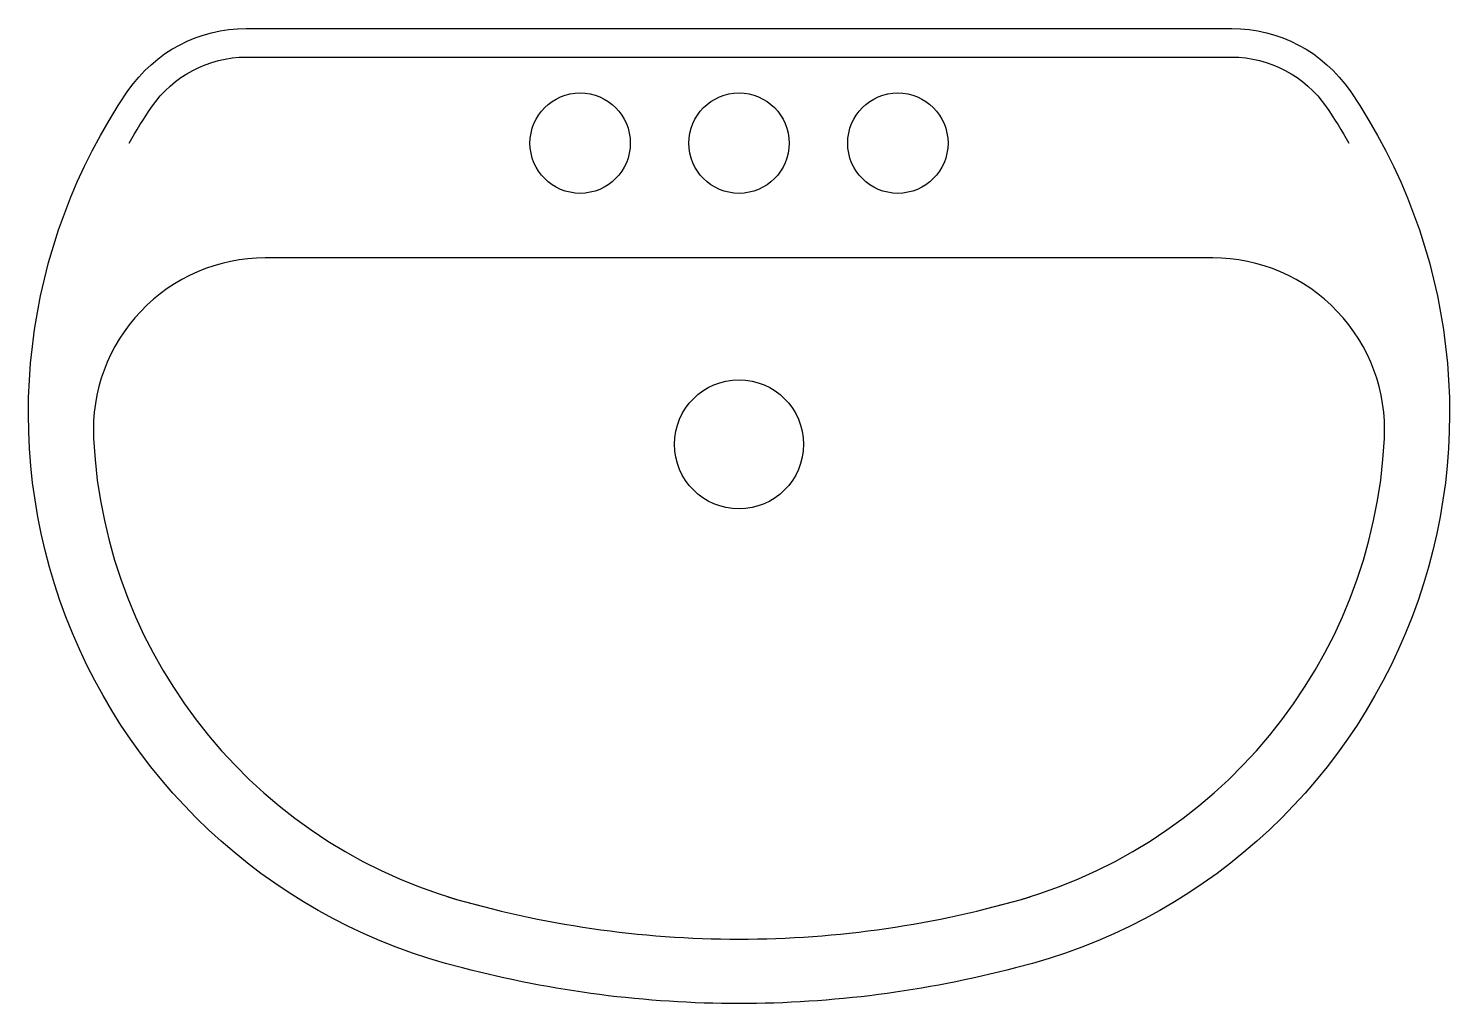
# Model space of a CAD drawing. Extents: x -0.331 to 0.331, y -0.454 to 0.
import ezdxf

# ---------------------------------------------------------------- set-up
doc = ezdxf.new("R2010")
doc.units = 0
doc.header["$MEASUREMENT"] = 0
doc.layers.get('0').update_dxf_attribs({"linetype": 'CONTINUOUS'})

msp = doc.modelspace()

# ---------------------------------------------------------------- linework, layer by layer
msp.add_lwpolyline([(-0.28466, -0.0291, -0.247757), (-0.22953, 0), (0, 0), (0.22953, 0, -0.247757), (0.28466, -0.0291, -0.523187), (0.12877, -0.43741, -0.064231), (0, -0.45402, -0.064231), (-0.12877, -0.43741, -0.523187)], format="xyb", close=True)
for points in [[(-0.28415, -0.05341, -0.019603), (-0.27363, -0.03664, -0.247757), (-0.22953, -0.01335), (0.22953, -0.01335, -0.247757), (0.27363, -0.03664, -0.019603), (0.28415, -0.05341, -0.064281)], [(0.12157, -0.40824, 0.331039), (0.30068, -0.19096, 0.428943), (0.22066, -0.10683), (0, -0.10683), (-0.22066, -0.10683, 0.428943), (-0.30068, -0.19096, 0.331039), (-0.12157, -0.40824)]]:
    msp.add_lwpolyline(points, format="xyb")
for centre, radius in [((-0.074, -0.05341), 0.02337), ((0, -0.05341), 0.02337), ((0.074, -0.05341), 0.02337), ((0, -0.19363), 0.03005)]:
    msp.add_circle(centre, radius)
for start, end in [(253.49072, 270), (270, 286.50928)]:
    msp.add_arc((0, 0.05341), 0.47739, start, end)

doc.saveas('drawing.dxf')
